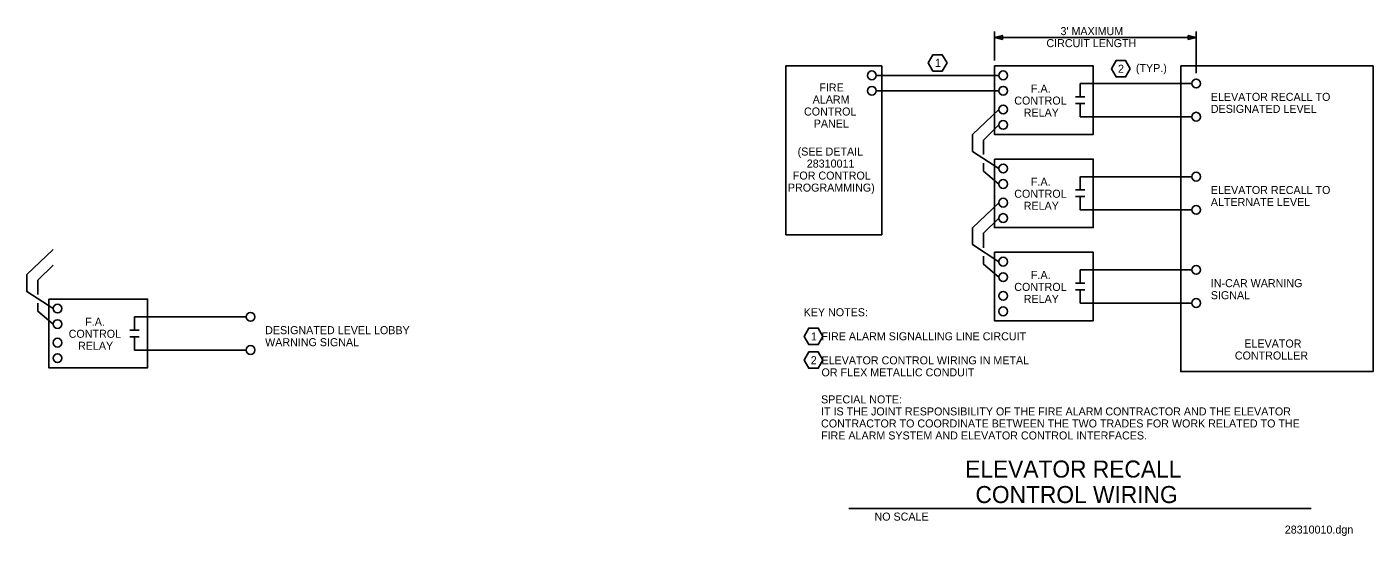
# Model space of a CAD drawing. Extents: x 10069 to 10181, y 10076 to 10119.
import ezdxf

# ---------------------------------------------------------------- set-up
doc = ezdxf.new("R2010")
doc.units = 0
for name, color, linetype in [('Default', 7, 'Continuous'), ('G-ANNO-SYMB', 7, 'Continuous'), ('G-ANNO-TEXT', 7, 'Continuous')]:
    doc.layers.add(name, color=color, linetype=linetype)

msp = doc.modelspace()

# ---------------------------------------------------------------- linework, layer by layer
at = {"layer": 'Default'}
for p, q in [((10139.44, 10114.59), (10149.64, 10114.59)), ((10139.44, 10113.31), (10149.64, 10113.31)), ((10156.04, 10112.81), (10156.8, 10112.81)), ((10156.04, 10112.25), (10156.8, 10112.25)), ((10156.04, 10105.06), (10156.8, 10105.06)), ((10156.04, 10104.5), (10156.8, 10104.5)), ((10156.04, 10097.3), (10156.8, 10097.3)), ((10156.04, 10096.75), (10156.8, 10096.75)), ((10077.28, 10093.4), (10078.04, 10093.4)), ((10077.28, 10092.85), (10078.04, 10092.85)), ((10137.14, 10078.57), (10175.67, 10078.57))]:
    msp.add_line(p, q, dxfattribs=at)
for points in [[(10131.91, 10115.38), (10139.9, 10115.38), (10139.9, 10101.33), (10131.91, 10101.33)], [(10149.28, 10115.38), (10157.51, 10115.38), (10157.51, 10109.68), (10149.28, 10109.68)], [(10164.79, 10115.38), (10180.81, 10115.38), (10180.81, 10089.95), (10164.79, 10089.95)], [(10149.28, 10107.63), (10157.51, 10107.63), (10157.51, 10101.93), (10149.28, 10101.93)], [(10149.28, 10099.88), (10157.51, 10099.88), (10157.51, 10094.17), (10149.28, 10094.17)], [(10070.52, 10095.98), (10078.75, 10095.98), (10078.75, 10090.27), (10070.52, 10090.27)]]:
    msp.add_lwpolyline(points, close=True, dxfattribs=at)
for points in [[(10156.42, 10112.81), (10156.42, 10113.91), (10165.72, 10113.91)], [(10149.64, 10111.75), (10147.46, 10109.67), (10147.46, 10108.26), (10149.64, 10106.84)], [(10156.42, 10112.25), (10156.42, 10111.15), (10165.72, 10111.15)], [(10149.64, 10110.47), (10148.38, 10109.2), (10148.38, 10108)], [(10148.38, 10107.3), (10148.38, 10106.63), (10149.64, 10105.55)], [(10156.42, 10105.06), (10156.42, 10106.16), (10165.72, 10106.16)], [(10149.64, 10104), (10147.46, 10101.92), (10147.46, 10100.51), (10149.64, 10099.09)], [(10156.42, 10104.5), (10156.42, 10103.4), (10165.72, 10103.4)], [(10149.64, 10102.72), (10148.38, 10101.45), (10148.38, 10100.25)], [(10070.89, 10100.1), (10068.7, 10098.02), (10068.7, 10096.6), (10070.89, 10095.19)], [(10148.38, 10099.55), (10148.38, 10098.88), (10149.64, 10097.8)], [(10070.89, 10098.81), (10069.62, 10097.55), (10069.62, 10096.35)], [(10156.42, 10097.3), (10156.42, 10098.41), (10165.72, 10098.41)], [(10156.42, 10096.75), (10156.42, 10095.65), (10165.72, 10095.65)], [(10069.62, 10095.65), (10069.62, 10094.97), (10070.89, 10093.9)], [(10077.66, 10093.4), (10077.66, 10094.5), (10086.96, 10094.5)], [(10077.66, 10092.85), (10077.66, 10091.74), (10086.96, 10091.74)]]:
    msp.add_lwpolyline(points, dxfattribs=at)
for centre in [(10139.07, 10114.59), (10150.01, 10114.59), (10139.07, 10113.31), (10150.01, 10113.31), (10166.08, 10113.91), (10150.01, 10111.75), (10166.08, 10111.15), (10150.01, 10110.47), (10150.01, 10106.84), (10150.01, 10105.55), (10166.08, 10106.16), (10150.01, 10104), (10166.08, 10103.4), (10150.01, 10102.72), (10150.01, 10099.09), (10150.01, 10097.8), (10166.08, 10098.41), (10150.01, 10096.25), (10166.08, 10095.65), (10071.25, 10095.19), (10087.33, 10094.5), (10150.01, 10094.96), (10071.25, 10093.9), (10071.25, 10092.35), (10071.25, 10091.06), (10087.33, 10091.74)]:
    msp.add_circle(centre, 0.366, dxfattribs=at)
at = {"layer": 'G-ANNO-SYMB'}
for points in [[(10145.33, 10115.63), (10144.93, 10114.95), (10144.15, 10114.95), (10143.76, 10115.63), (10144.15, 10116.31), (10144.93, 10116.31)], [(10160.59, 10115.14), (10160.2, 10114.46), (10159.41, 10114.46), (10159.02, 10115.14), (10159.41, 10115.82), (10160.2, 10115.82)], [(10134.99, 10092.88), (10134.6, 10092.2), (10133.82, 10092.2), (10133.43, 10092.88), (10133.82, 10093.56), (10134.6, 10093.56)], [(10134.99, 10090.9), (10134.6, 10090.22), (10133.82, 10090.22), (10133.43, 10090.9), (10133.82, 10091.58), (10134.6, 10091.58)]]:
    msp.add_lwpolyline(points, close=True, dxfattribs=at)
at = {"layer": 'G-ANNO-TEXT'}
for p, q in [((10149.28, 10115.82), (10149.28, 10118.25)), ((10166.08, 10114.78), (10166.08, 10118.25)), ((10149.28, 10117.75), (10166.08, 10117.75))]:
    msp.add_line(p, q, dxfattribs=at)
for points in [[(10149.94, 10117.58), (10149.28, 10117.75), (10149.94, 10117.92)], [(10165.42, 10117.92), (10166.08, 10117.75), (10165.42, 10117.58)]]:
    msp.add_lwpolyline(points, close=True, dxfattribs=at)

# ---------------------------------------------------------------- texts
at = {"layer": 'Default'}
for s, height, p in [('ELEVATOR RECALL', 1.4167, (10146.84, 10081.13)), ('CONTROL WIRING', 1.4167, (10147.7, 10079.01)), ('NO SCALE', 0.667, (10139.29, 10077.55)), ('28310010.dgn', 0.6667, (10173.46, 10076.47))]:
    msp.add_text(s, height=height, dxfattribs=at).set_placement(p)
at = {"layer": 'G-ANNO-SYMB'}
for s, p in [('1', (10144.33, 10115.3)), ('2', (10159.57, 10114.81)), ('1', (10134, 10092.54)), ('2', (10133.98, 10090.56))]:
    msp.add_text(s, height=0.667, dxfattribs=at).set_placement(p)
at = {"layer": 'G-ANNO-TEXT'}
for s, height, p in [("3' MAXIMUM", 0.667, (10154.78, 10117.94)), ('CIRCUIT LENGTH', 0.6667, (10153.61, 10116.94)), ('(TYP.)', 0.667, (10161.06, 10114.87)), ('FIRE', 0.667, (10134.7, 10113.25)), ('F.A.', 0.667, (10152.32, 10113.16)), ('ALARM', 0.667, (10134.14, 10112.25)), ('CONTROL', 0.667, (10150.93, 10112.16)), ('ELEVATOR RECALL TO', 0.6667, (10167.3, 10112.47)), ('CONTROL', 0.667, (10133.42, 10111.25)), ('RELAY', 0.667, (10151.72, 10111.16)), ('DESIGNATED LEVEL', 0.6667, (10167.3, 10111.47)), ('PANEL', 0.667, (10134.23, 10110.25)), ('(SEE DETAIL', 0.6667, (10132.89, 10107.92)), ('28310011', 0.667, (10133.65, 10106.92)), ('FOR CONTROL', 0.6667, (10132.49, 10105.92)), ('F.A.', 0.667, (10152.32, 10105.41)), ('PROGRAMMING)', 0.6667, (10132.08, 10104.92)), ('CONTROL', 0.667, (10150.93, 10104.41)), ('ELEVATOR RECALL TO', 0.6667, (10167.3, 10104.72)), ('RELAY', 0.667, (10151.72, 10103.41)), ('ALTERNATE LEVEL', 0.6667, (10167.3, 10103.72)), ('F.A.', 0.667, (10152.32, 10097.66)), ('CONTROL', 0.667, (10150.93, 10096.66)), ('IN-CAR WARNING', 0.6667, (10167.3, 10096.97)), ('RELAY', 0.667, (10151.72, 10095.66)), ('SIGNAL', 0.667, (10167.3, 10095.97)), ('KEY NOTES:', 0.667, (10133.39, 10094.55)), ('CONTROL', 0.667, (10072.18, 10092.76)), ('F.A.', 0.667, (10073.56, 10093.76)), ('DESIGNATED LEVEL LOBBY', 0.6667, (10088.54, 10093.06)), ('RELAY', 0.667, (10072.96, 10091.76)), ('WARNING SIGNAL', 0.6667, (10088.54, 10092.06)), ('      FIRE ALARM SIGNALLING LINE CIRCUIT', 0.6667, (10133.39, 10092.55)), ('ELEVATOR', 0.667, (10170.09, 10091.95)), ('      ELEVATOR CONTROL WIRING IN METAL', 0.6667, (10133.39, 10090.55)), ('CONTROLLER', 0.667, (10169.3, 10090.95)), ('      OR FLEX METALLIC CONDUIT', 0.6667, (10133.39, 10089.55)), ('SPECIAL NOTE:', 0.6667, (10134.84, 10087.3)), ('IT IS THE JOINT RESPONSIBILITY OF THE FIRE ALARM CONTRACTOR AND THE ELEVATOR', 0.6667, (10134.84, 10086.3)), ('CONTRACTOR TO COORDINATE BETWEEN THE TWO TRADES FOR WORK RELATED TO THE', 0.6667, (10134.84, 10085.3)), ('FIRE ALARM SYSTEM AND ELEVATOR CONTROL INTERFACES.', 0.6667, (10134.84, 10084.3))]:
    msp.add_text(s, height=height, dxfattribs=at).set_placement(p)

doc.saveas('drawing.dxf')
